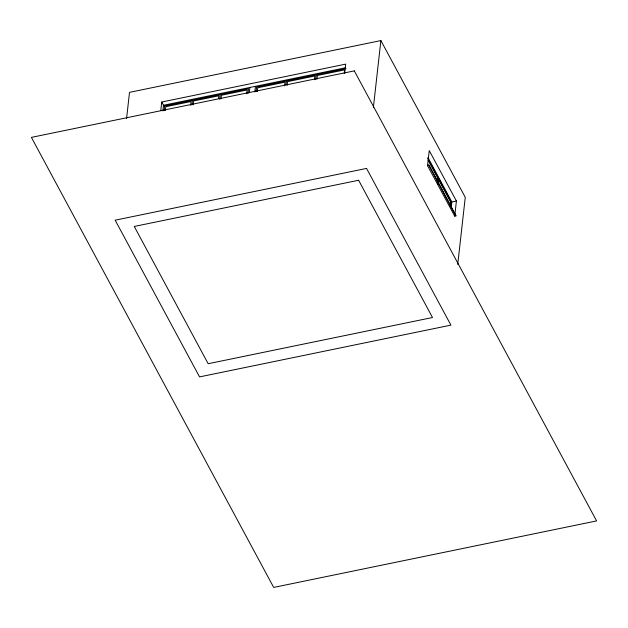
<?xml version="1.0" encoding="UTF-8"?>
<svg xmlns="http://www.w3.org/2000/svg" width="628" height="628" viewBox="0 0 628 628"><rect width="100%" height="100%" fill="white"/><g stroke="black" fill="none" stroke-linecap="round" stroke-linejoin="round"><path stroke-width="0.94" d="M126.566 118.606L129.509 92.355L380.882 40.577L465.262 197.302L457.734 264.38M160.792 110.489L161.741 102.019L345.659 64.135L344.607 73.547M162.856 110.905L163.492 105.261L345.494 67.777M164.12 110.669L164.646 105.983L248.515 88.705L247.989 93.391M165.376 110.434L165.792 106.705L191.061 101.501L190.637 105.229M191.909 104.947L192.435 100.26M193.165 104.711L193.589 100.982L218.85 95.778L218.536 98.572M219.698 99.224L220.224 94.538M220.954 98.989L221.378 95.26L247.142 89.945L246.726 93.682M249.363 92.167L249.889 87.465M254.819 91.963L255.447 86.319M256.075 91.727L256.601 87.041L346.036 68.625M257.339 91.492L257.755 87.763L285.041 82.142L284.617 85.871M285.991 84.654L286.415 80.902M287.145 85.353L287.569 81.624L314.848 76.004L314.432 79.732M315.696 79.45L316.222 74.763M316.959 79.214L317.376 75.486L344.662 69.865L344.246 73.594M373.362 107.663L380.882 40.577M454.711 216.142L427.55 165.698L429.246 150.579L456.407 201.023L454.711 216.142L455.967 215.883L428.861 165.046L427.597 165.305M455.967 215.883L428.861 165.046M437.166 181.398L437.575 177.803L428.147 160.289M437.661 182.277L438.171 177.716M438.038 184.098L438.54 179.6L450.669 202.122L450.26 205.717M450.747 206.596L451.265 202.035L427.786 158.429M451.234 207.483L451.854 201.957L427.919 157.502M427.55 165.698L428.814 165.439M451.854 201.957L456.407 201.023M161.741 102.019L163.994 106.195M354.31 70.878L31.4 137.383L273.69 587.423L596.6 520.918L354.31 70.878M366.548 168.414L115.167 220.185L199.547 376.902L450.92 325.131L366.548 168.414M358.604 180.252L134.266 226.457L208.166 363.722L432.511 317.517L358.604 180.252"/></g></svg>
